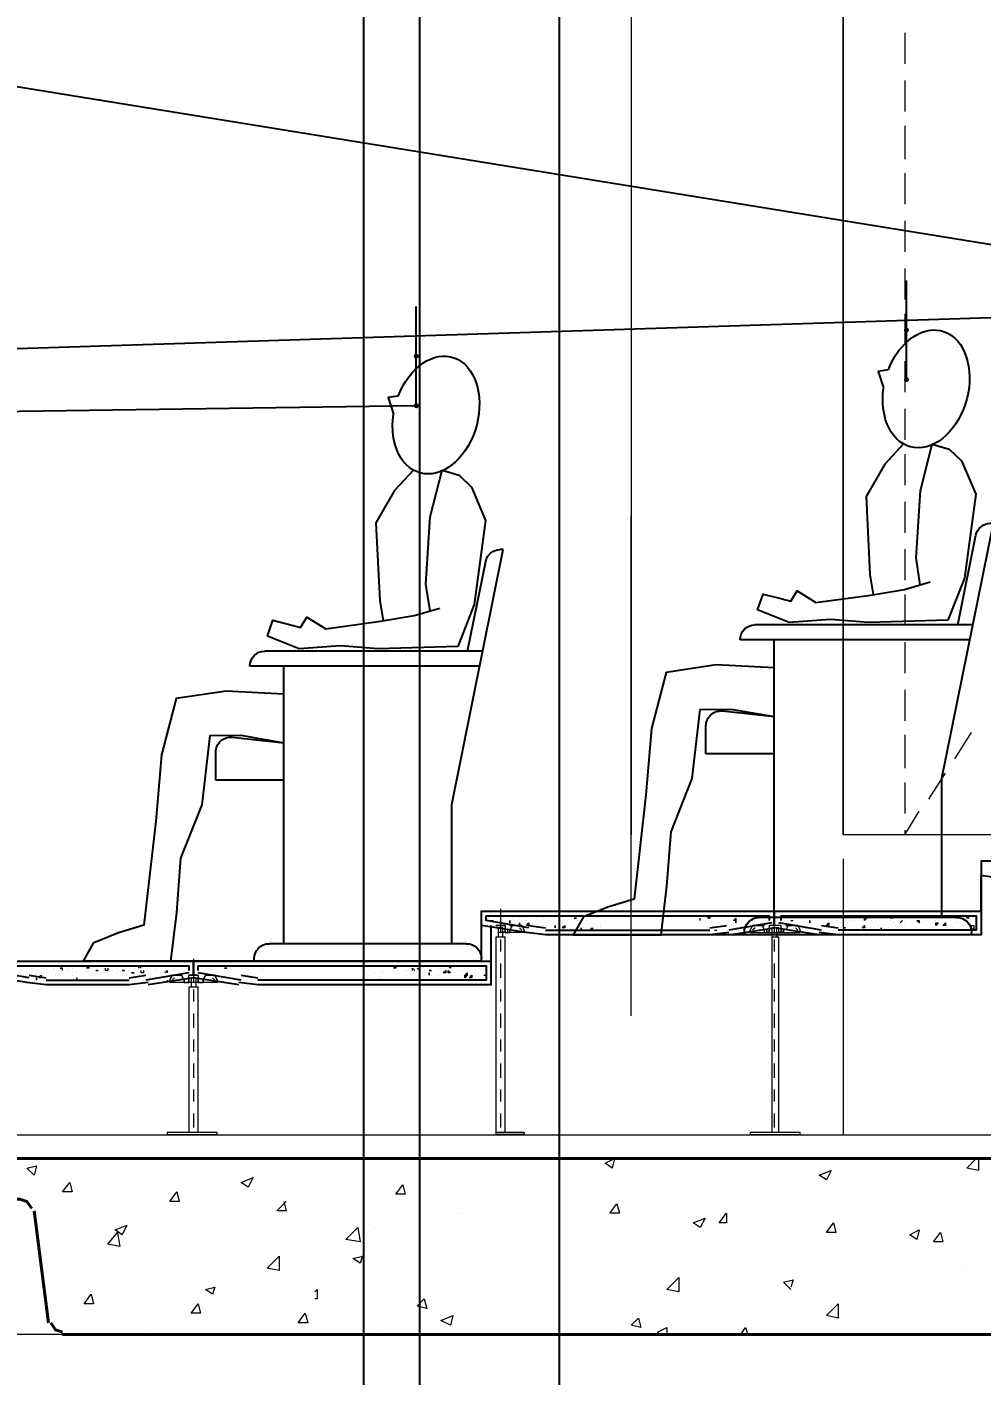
# Model space of a CAD drawing. Header units: millimetres. Extents: x 182 to 575, y -105 to 95.
# Drawn here: x 374.089 to 375.999, y -2.909 to -0.211 of the extents above; entities that cross this region are included whole.
import ezdxf

# ---------------------------------------------------------------- set-up
doc = ezdxf.new("R2010")
doc.units = ezdxf.units.MM
doc.header["$MEASUREMENT"] = 0
doc.layers.add('Akmb-vis', color=1, linetype='Continuous')
doc.layers.add('PDF_Geometry', color=7, linetype='Continuous')
doc.styles.add('SIMPLEX', font='simplex', dxfattribs={"height": 0.2})
doc.dimstyles.new('SA-25', dxfattribs={"dimtxt": 0.05, "dimasz": 0.05, "dimexe": 0.025, "dimexo": 0.05, "dimgap": 0.025, "dimtad": 1, "dimzin": 4, "dimdsep": 46, "dimtxsty": 'SIMPLEX', "dimblk": 'OBLIQUE', "dimcen": 0.025, "dimdle": 0.05, "dimclrt": 2, "dimaunit": 1, "dimadec": 3, "dimazin": 0, "dimtfac": 1, "dimtofl": 0, "dimtmove": 0, "dimatfit": 3, "dimldrblk": 'OPEN30', "dimfxl": 1, "dimtolj": 1, "dimtzin": 0, "dimarcsym": 0})

# ---------------------------------------------------------------- blocks, each defined once
blk = doc.blocks.new('visib')
for p, q in [((-0.3984, 0.3158), (-0.5026, 0.83)), ((-0.5026, 0.83), (-0.4965, 0.83)), ((-0.4305, 0.625), (-0.4671, 0.806)), ((-0.4611, 0.625), (-0.0213, 0.625)), ((-0.455, 0.595), (0.0087, 0.595)), ((-0.06, 0.035), (-0.06, 0.595)), ((0.0087, 0.595), (0.0087, 0.595)), ((0.0442, 0.4515), (-0.06, 0.4403)), ((0.0774, 0.365), (0.0774, 0.4216)), ((-0.06, 0.365), (0.0774, 0.365)), ((-0.3984, 0.035), (-0.3984, 0.3158)), ((-0.4284, 0.035), (-0.03, 0.035)), ((-0.4584, 0), (-0.4584, 0.005)), ((-0.4584, 0), (0, 0)), ((0, 0), (0, 0.005)), ((0, 0), (0.3453, 0))]:
    blk.add_line(p, q)
at = {"const_width": 0.005}
for points in [[(-0.3295, 1.22, 1), (-0.3245, 1.22, 1)], [(-0.3295, 1.12, 1), (-0.3245, 1.12, 1)]]:
    blk.add_lwpolyline(points, format="xyb", close=True, dxfattribs=at)
for points in [[(-0.2903, 1.1396), (-0.27, 1.1365), (-0.2807, 1.103)], [(-0.3548, 0.7062), (-0.3463, 0.7603), (-0.3551, 0.8962), (-0.3792, 0.9898), (-0.4133, 0.9798), (-0.4384, 0.9559), (-0.4668, 0.8888), (-0.444, 0.7192), (-0.4108, 0.6344)], [(-0.3214, 0.9901), (-0.2831, 0.9492), (-0.2457, 0.8841), (-0.2532, 0.7269), (-0.2599, 0.6863)], [(-0.4108, 0.6344), (-0.2503, 0.6298), (-0.174, 0.6357), (-0.0905, 0.6298), (-0.0266, 0.6553), (-0.0378, 0.6873), (-0.0761, 0.6777), (-0.0937, 0.6729), (-0.1065, 0.6937), (-0.1443, 0.6703), (-0.2547, 0.6854), (-0.3228, 0.6967), (-0.3746, 0.712)], [(-0.06, 0.5384), (0.0568, 0.5444), (0.1577, 0.5294), (0.187, 0.4159), (0.1987, 0.2822), (0.2226, 0.072), (0.2737, 0.0567), (0.3248, 0.0363), (0.3453, 0), (0.255, 0), (0.1681, 0), (0.1562, 0.098), (0.1477, 0.2077), (0.1051, 0.3151), (0.089, 0.4546), (0.0272, 0.4554), (-0.06, 0.4403), (-0.06, 0.4403)]]:
    blk.add_lwpolyline(points)
for centre, start, end in [((-0.4965, 0.8), 11.4615, 90), ((-0.0213, 0.595), 0, 90), ((0.0474, 0.4216), 0, 96.1024), ((-0.4284, 0.005), 90, 180), ((-0.03, 0.005), 0, 90)]:
    blk.add_arc(centre, 0.03, start, end)
blk.add_ellipse((-0.3668, 1.1012), major_axis=(-0.0323, 0.1167), ratio=0.69756, start_param=4.848066, end_param=10.817557)
blk = doc.blocks.new('A$C2A1C6D1B')
blk.add_line((17.56, 112), (17.56, 132))
at = {"xscale": 100, "yscale": 100, "zscale": 100}
blk.add_blockref('visib', (50.26, 0), dxfattribs=at)
blk = doc.blocks.new('_Oblique')
at = {"color": 0, "linetype": 'ByBlock', "lineweight": -2}
blk.add_line((-0.5, -0.5), (0.5, 0.5), dxfattribs=at)
blk = doc.blocks.new('*D73')
at = {"color": 0, "lineweight": -2, "transparency": 16777216}
for p, q in [((375.1554, -14.2255), (375.1554, 1.2745)), ((374.8279, 1.2245), (375.1804, 1.2245)), ((374.8279, -14.1755), (375.1804, -14.1755))]:
    blk.add_line(p, q, dxfattribs=at)
at = {"layer": 'Defpoints', "color": 0, "transparency": 16777216}
for p in [(374.7779, 1.2245), (375.1554, 1.2245), (374.7779, -14.1755)]:
    blk.add_point(p, dxfattribs=at)
at = {"color": 0, "lineweight": -2, "transparency": 16777216, "xscale": 0.05, "yscale": 0.05, "zscale": 0.05}
for p, rotation in [((375.1554, 1.2245), 90), ((375.1554, -14.1755), 270)]:
    blk.add_blockref('_Oblique', p, dxfattribs=dict(at, rotation=rotation))
at = {"color": 2, "transparency": 16777216, "insert": (375.0304, -6.4755), "char_height": 0.2, "attachment_point": 5, "rotation": 90, "style": 'SIMPLEX'}
blk.add_mtext('\\A1;15.40', dxfattribs=at)
blk = doc.blocks.new('_Open30')
at = {"color": 0, "linetype": 'ByBlock', "lineweight": -2}
for p, q in [((-1, 0.268), (0, 0)), ((0, 0), (-1, -0.268)), ((0, 0), (-1, 0))]:
    blk.add_line(p, q, dxfattribs=at)
blk = doc.blocks.new('*D75')
at = {"color": 0, "lineweight": -2, "transparency": 16777216}
for p, q in [((368.7636, 1.2745), (368.7636, 1.8835)), ((374.7636, -13.7255), (374.7636, 1.8835)), ((368.7136, 1.8585), (374.8136, 1.8585))]:
    blk.add_line(p, q, dxfattribs=at)
at = {"layer": 'Defpoints', "color": 0, "transparency": 16777216}
for p in [(374.7636, 1.8585), (368.7636, 1.2245), (374.7636, -13.7755)]:
    blk.add_point(p, dxfattribs=at)
at = {"color": 0, "lineweight": -2, "transparency": 16777216, "xscale": 0.05, "yscale": 0.05, "zscale": 0.05, "rotation": 180}
blk.add_blockref('_Oblique', (368.7636, 1.8585), dxfattribs=at)
at = {"color": 0, "lineweight": -2, "transparency": 16777216, "xscale": 0.05, "yscale": 0.05, "zscale": 0.05}
blk.add_blockref('_Oblique', (374.7636, 1.8585), dxfattribs=at)
at = {"color": 2, "transparency": 16777216, "insert": (371.7636, 1.9835), "char_height": 0.2, "attachment_point": 5, "style": 'SIMPLEX'}
blk.add_mtext('\\A1;6.00', dxfattribs=at)

msp = doc.modelspace()

# ---------------------------------------------------------------- linework, layer by layer
for p, q in [((376.7733, -0.7691), (366.9007, 0.8297)), ((374.875, 0.7245), (374.875, -5.7278)), ((376.7733, -0.7691), (366.9007, -1.0838)), ((374.8685, -0.9691), (366.9007, -1.0838))]:
    msp.add_line(p, q)
at = {"layer": 'PDF_Geometry', "lineweight": 20}
for points in [[(374.875, 1.2245), (374.875, 0.7245), (374.875, -1.8278), (374.875, 0.7245), (372.9321, 0.7245), (372.9321, -2.1278)], [(375.7226, 1.2245), (375.7226, -1.8278)], [(375.7226, -1.8755), (375.7226, -2.4278)], [(375.0274, -2.0088), (375.0464, -2.0088), (375.0274, -2.0088)], [(375.0417, -2.0326), (375.0417, -2.0136), (375.0274, -2.0136)], [(375.0321, -2.0136), (375.0321, -2.0326)], [(375.0845, -2.0183), (375.0845, -2.0231), (375.0845, -2.0183), (375.0845, -2.0231), (375.0321, -2.0231)], [(375.0369, -2.0136), (375.0369, -2.0231)], [(375.0417, -2.0136), (375.0417, -2.0136)], [(375.0464, -2.0088), (375.0464, -2.0231), (375.0464, -2.0136), (375.0464, -2.0231), (375.0512, -2.0231), (375.0464, -2.0231), (375.056, -2.0231)], [(375.0464, -2.0088), (375.0464, -2.0088)], [(375.0464, -2.0136), (375.0464, -2.0136)], [(375.0464, -2.0231), (375.0464, -2.0231)], [(375.0512, -2.0183), (375.0512, -2.0231)], [(375.0512, -2.0231), (375.0512, -2.0231)], [(375.056, -2.0088), (375.0798, -2.0088), (375.0607, -2.0088), (375.056, -2.0183), (375.056, -2.0231), (375.056, -2.0183)], [(375.056, -2.0183), (375.0607, -2.0088), (375.056, -2.0183)], [(375.056, -2.0088), (375.056, -2.0088)], [(375.056, -2.0231), (375.056, -2.0231)], [(375.0798, -2.0088), (375.0845, -2.0183), (375.0798, -2.0088), (375.0607, -2.0088)], [(375.0607, -2.0088), (375.0607, -2.0088)], [(375.0607, -2.0136), (375.0607, -2.0136)], [(375.0798, -2.0183), (375.075, -2.0136)], [(375.0798, -2.0088), (375.0798, -2.0088)], [(375.0798, -2.0136), (375.0798, -2.0136)], [(375.0845, -2.0231), (375.0845, -2.0231)], [(375.5655, -2.0088), (375.5417, -2.0088), (375.5369, -2.0183), (375.5369, -2.0231), (375.6369, -2.0231), (375.6369, -2.0183), (375.6369, -2.0231), (375.6369, -2.0183)], [(375.5417, -2.0088), (375.5369, -2.0183)], [(375.5369, -2.0231), (375.5369, -2.0183), (375.5369, -2.0231)], [(375.5369, -2.0231), (375.5369, -2.0231)], [(375.5417, -2.0088), (375.5655, -2.0088), (375.5417, -2.0088)], [(375.5417, -2.0088), (375.5417, -2.0088)], [(375.5464, -2.0136), (375.5417, -2.0183)], [(375.5417, -2.0136), (375.5417, -2.0136)], [(375.5655, -2.0231), (375.5655, -2.0183), (375.5607, -2.0088)], [(375.5607, -2.0088), (375.5655, -2.0183), (375.5607, -2.0088)], [(375.5655, -2.0088), (375.5655, -2.0088)], [(375.5655, -2.0136), (375.5655, -2.0136)], [(375.5702, -2.0231), (375.5702, -2.0231)], [(375.5702, -2.0231), (375.575, -2.0231), (375.5702, -2.0231), (375.575, -2.0231)], [(375.5988, -2.0136), (375.5988, -2.0231), (375.5988, -2.0088), (375.575, -2.0088), (375.575, -2.0231), (375.575, -2.0136)], [(375.575, -2.0088), (375.575, -2.0088)], [(375.575, -2.0231), (375.575, -2.0231)], [(375.594, -2.0088), (375.5798, -2.0088)], [(375.6036, -2.0183), (375.6036, -2.0231), (375.5988, -2.0231), (375.6036, -2.0231), (375.594, -2.0231), (375.594, -2.0136), (375.5798, -2.0136), (375.5798, -2.0231)], [(375.5798, -2.0136), (375.5798, -2.0136)], [(375.5798, -2.0136), (375.5798, -2.0136)], [(375.5798, -2.0136), (375.5798, -2.0326)], [(375.5845, -2.0136), (375.5845, -2.0231)], [(375.5893, -2.0136), (375.5893, -2.0326)], [(375.594, -2.0136), (375.594, -2.0136)], [(375.594, -2.0136), (375.594, -2.0136)], [(375.5988, -2.0088), (375.5988, -2.0088)], [(375.5988, -2.0231), (375.5988, -2.0231)], [(375.6036, -2.0231), (375.6036, -2.0183), (375.6036, -2.0231)], [(375.6036, -2.0231), (375.6036, -2.0231)], [(375.6131, -2.0088), (375.6083, -2.0183)], [(375.6321, -2.0088), (375.6369, -2.0183), (375.6321, -2.0088), (375.6083, -2.0088)], [(375.6083, -2.0183), (375.6131, -2.0088), (375.6083, -2.0183)], [(375.6083, -2.0088), (375.6321, -2.0088), (375.6083, -2.0088)], [(375.6083, -2.0088), (375.6083, -2.0088)], [(375.6083, -2.0136), (375.6083, -2.0136)], [(375.6321, -2.0183), (375.6274, -2.0136)], [(375.6321, -2.0088), (375.6321, -2.0088)], [(375.6321, -2.0136), (375.6321, -2.0136)], [(375.6369, -2.0231), (375.6369, -2.0231)], [(375.0464, -2.4231), (375.0464, -2.0326), (375.0274, -2.0326), (375.0274, -2.4278), (375.0845, -2.4278), (375.0274, -2.4278), (375.0845, -2.4278), (375.0845, -2.4231), (375.0274, -2.4231), (375.0845, -2.4231), (375.0845, -2.4278), (375.0274, -2.4278), (375.0845, -2.4278), (375.0274, -2.4278)], [(375.594, -2.4231), (375.594, -2.0326), (375.5798, -2.0326), (375.5798, -2.4231)], [(374.3702, -2.1183), (374.3702, -2.1231)], [(374.4036, -2.1231), (374.4036, -2.1183), (374.3988, -2.1088), (374.3798, -2.1088), (374.375, -2.1183), (374.3798, -2.1088)], [(374.375, -2.1231), (374.375, -2.1183), (374.375, -2.1231)], [(374.4702, -2.1183), (374.4702, -2.1231), (374.4702, -2.1183), (374.4702, -2.1231), (374.375, -2.1231)], [(374.375, -2.1231), (374.375, -2.1231)], [(374.3798, -2.1088), (374.3988, -2.1088), (374.3798, -2.1088)], [(374.3798, -2.1088), (374.3798, -2.1088)], [(374.3845, -2.1136), (374.3798, -2.1183)], [(374.3798, -2.1136), (374.3798, -2.1136)], [(374.3988, -2.1088), (374.4036, -2.1183), (374.3988, -2.1088)], [(374.3988, -2.1088), (374.3988, -2.1088)], [(374.3988, -2.1136), (374.3988, -2.1136)], [(374.4036, -2.1231), (374.4036, -2.1183), (374.4036, -2.1231)], [(374.4036, -2.1231), (374.4036, -2.1231)], [(374.4036, -2.1231), (374.4131, -2.1231), (374.4036, -2.1231)], [(374.4083, -2.1231), (374.4083, -2.1231)], [(374.4083, -2.1231), (374.4083, -2.1231)], [(374.4083, -2.1231), (374.4083, -2.1231)], [(374.4131, -2.1136), (374.4131, -2.1231), (374.4131, -2.1088)], [(374.4131, -2.1088), (374.4131, -2.1088)], [(374.4131, -2.1231), (374.4131, -2.1136), (374.4321, -2.1136), (374.4321, -2.1231), (374.4417, -2.1231), (374.4321, -2.1231)], [(374.4131, -2.1136), (374.4131, -2.1136)], [(374.4131, -2.1136), (374.4131, -2.1136)], [(374.4131, -2.1231), (374.4131, -2.1231)], [(374.4179, -2.1136), (374.4179, -2.1326)], [(374.4226, -2.1136), (374.4226, -2.1231)], [(374.4274, -2.1136), (374.4274, -2.1326)], [(374.4321, -2.1088), (374.4321, -2.1231), (374.4321, -2.1136)], [(374.4321, -2.1088), (374.4321, -2.1088)], [(374.4321, -2.1136), (374.4321, -2.1136)], [(374.4321, -2.1136), (374.4321, -2.1136)], [(374.4321, -2.1231), (374.4321, -2.1231)], [(374.4369, -2.1231), (374.4369, -2.1231)], [(374.4369, -2.1231), (374.4369, -2.1231)], [(374.4369, -2.1231), (374.4369, -2.1231)], [(374.4655, -2.1088), (374.4702, -2.1183), (374.4655, -2.1088), (374.4464, -2.1088), (374.4417, -2.1183), (374.4417, -2.1231)], [(374.4417, -2.1183), (374.4464, -2.1088), (374.4417, -2.1183)], [(374.4417, -2.1231), (374.4417, -2.1183), (374.4417, -2.1231)], [(374.4417, -2.1231), (374.4417, -2.1231)], [(374.4464, -2.1088), (374.4655, -2.1088), (374.4464, -2.1088)], [(374.4464, -2.1088), (374.4464, -2.1088)], [(374.4464, -2.1136), (374.4464, -2.1136)], [(374.4655, -2.1183), (374.4607, -2.1136)], [(374.4655, -2.1088), (374.4655, -2.1088)], [(374.4655, -2.1136), (374.4655, -2.1136)], [(374.4702, -2.1231), (374.4702, -2.1231)], [(374.4321, -2.4231), (374.4321, -2.1326), (374.4131, -2.1326), (374.4131, -2.4231)]]:
    msp.add_lwpolyline(points, dxfattribs=at)
at = {"layer": 'PDF_Geometry', "lineweight": 13}
for points in [[(375.2988, 1.2245), (375.2988, -1.8278)], [(375.8464, -0.2231), (375.8464, -0.285)], [(375.8464, -0.3183), (375.8464, -0.3802)], [(375.8464, -0.4088), (375.8464, -0.4755)], [(375.8464, -0.504), (375.8464, -0.5659)], [(375.8464, -0.5993), (375.8464, -0.6612)], [(375.2988, -0.6897), (375.2988, -0.6897)], [(375.8464, -0.6945), (375.8464, -0.7564)], [(375.8464, -0.785), (375.8464, -0.8469)], [(375.8464, -0.8802), (375.8464, -0.9421)], [(375.8464, -0.9755), (375.8464, -1.0374)], [(375.8464, -1.0659), (375.8464, -1.1278)], [(375.8464, -1.1612), (375.8464, -1.2231)], [(375.2988, -2.1897), (375.2988, -1.1897)], [(375.8464, -1.2564), (375.8464, -1.3183)], [(375.8464, -1.3469), (375.8464, -1.4088)], [(375.8464, -1.4421), (375.8464, -1.504)], [(375.8464, -1.5374), (375.8464, -1.5993)], [(375.8464, -1.6278), (375.8464, -1.6945)], [(375.9464, -1.6755), (375.9798, -1.6231)], [(375.8464, -1.7231), (375.8464, -1.785)], [(375.894, -1.7564), (375.9274, -1.704)], [(375.8464, -1.8183), (375.8464, -1.8278), (375.875, -1.7802)], [(375.0083, -1.9945), (375.0083, -1.9945)], [(375.0131, -1.9945), (375.0131, -1.9945)], [(375.0321, -1.9897), (375.0321, -1.9897)], [(375.0321, -1.9945), (375.0321, -1.9945)], [(375.0369, -1.9755), (375.0369, -2.0136)], [(375.0417, -1.9897), (375.0417, -1.9897)], [(375.0607, -1.9945), (375.0607, -1.9945)], [(375.075, -1.9945), (375.075, -1.9945)], [(375.0845, -1.9945), (375.0845, -1.9945)], [(375.0893, -1.9945), (375.0893, -1.9945)], [(375.1036, -1.9897), (375.1036, -1.9897)], [(375.1083, -1.9945), (375.1083, -1.9945)], [(375.1179, -1.9897), (375.1179, -1.9897)], [(375.1226, -1.9945), (375.1226, -1.9945)], [(375.1321, -1.9945), (375.1321, -1.9945)], [(375.1512, -1.9897), (375.1512, -1.9897)], [(375.1607, -1.9897), (375.1607, -1.9897)], [(375.1893, -1.9945), (375.1893, -1.9945)], [(375.2179, -1.9945), (375.2179, -1.9945)], [(375.2369, -1.9945), (375.2369, -1.9945)], [(375.4274, -1.9897), (375.4274, -1.9897)], [(375.4369, -1.9897), (375.4369, -1.9897)], [(375.4369, -1.9897), (375.4369, -1.9897)], [(375.4369, -1.9993), (375.4369, -1.9945)], [(375.4655, -1.9897), (375.4655, -1.9897)], [(375.4702, -1.9945), (375.4702, -1.9945)], [(375.4798, -1.9897), (375.4798, -1.9897)], [(375.4988, -1.9897), (375.4988, -1.9897)], [(375.5131, -1.9897), (375.5131, -1.9897)], [(375.5417, -1.9945), (375.5417, -1.9945)], [(375.5417, -1.9945), (375.5417, -1.9945)], [(375.5512, -1.9897), (375.5512, -1.9945), (375.5464, -1.9945), (375.5464, -1.9897)], [(375.5512, -1.9897), (375.5512, -1.9897)], [(375.5512, -1.9897), (375.5512, -1.9897)], [(375.5655, -1.9897), (375.5655, -1.9897)], [(375.5702, -1.9897), (375.5702, -1.9897)], [(375.5702, -1.9945), (375.5702, -1.9945)], [(375.575, -1.9897), (375.575, -1.9897)], [(375.5845, -1.9755), (375.5845, -2.0136)], [(375.6036, -1.9897), (375.6036, -1.9897)], [(375.6226, -1.9897), (375.6226, -1.9897)], [(375.6226, -1.9897), (375.6226, -1.9897)], [(375.6274, -1.9945), (375.6274, -1.9945)], [(375.6512, -1.9945), (375.6512, -1.9945)], [(375.656, -1.9945), (375.656, -1.9945)], [(375.6655, -1.9945), (375.6655, -1.9945)], [(375.6655, -1.9945), (375.6655, -1.9945)], [(375.675, -1.9945), (375.675, -1.9945)], [(375.6845, -1.9945), (375.6845, -1.9945)], [(375.6845, -1.9945), (375.6845, -1.9945)], [(375.694, -1.9897), (375.694, -1.9897)], [(375.694, -1.9945), (375.694, -1.9945)], [(375.694, -1.9945), (375.694, -1.9945)], [(375.694, -1.9945), (375.694, -1.9945)], [(375.6988, -1.9897), (375.6988, -1.9897)], [(375.7036, -1.9897), (375.7036, -1.9897)], [(375.7083, -1.9945), (375.7083, -1.9945)], [(375.7131, -1.9897), (375.7131, -1.9897)], [(375.7274, -1.9897), (375.7274, -1.9897)], [(375.7512, -1.9897), (375.7512, -1.9897)], [(375.7702, -1.9945), (375.7655, -1.9993), (375.7655, -1.9945)], [(375.7702, -1.9945), (375.7702, -1.9945)], [(375.7798, -1.9945), (375.7798, -1.9945)], [(375.794, -1.9945), (375.794, -1.9945)], [(375.7988, -1.9945), (375.7988, -1.9945)], [(375.8036, -1.9945), (375.8036, -1.9945)], [(375.8226, -1.9897), (375.8226, -1.9897)], [(375.8274, -1.9897), (375.8274, -1.9897)], [(375.8321, -1.9945), (375.8321, -1.9945)], [(375.8417, -1.9897), (375.8417, -1.9897)], [(375.8464, -1.9945), (375.8464, -1.9945)], [(375.8607, -1.9945), (375.8607, -1.9945)], [(375.875, -1.9897), (375.875, -1.9897)], [(375.8988, -1.9945), (375.8988, -1.9945)], [(375.9036, -1.9897), (375.9036, -1.9897)], [(375.9179, -1.9945), (375.9179, -1.9945)], [(375.9226, -1.9945), (375.9226, -1.9945)], [(375.9369, -1.9897), (375.9369, -1.9897)], [(375.9417, -1.9945), (375.9417, -1.9945)], [(375.9464, -1.9897), (375.9464, -1.9897)], [(375.9464, -1.9897), (375.9464, -1.9897)], [(375.9512, -1.9897), (375.9512, -1.9897)], [(375.9512, -1.9897), (375.9512, -1.9897)], [(375.9512, -1.9897), (375.9512, -1.9897)], [(375.9559, -1.9945), (375.9559, -1.9945)], [(375.975, -1.9897), (375.975, -1.9897)], [(375.0179, -1.9993), (375.0226, -1.9993)], [(375.0226, -1.9993), (375.0226, -1.9993)], [(375.0369, -2.0231), (375.0369, -2.0231)], [(375.0417, -1.9993), (375.0417, -1.9993)], [(375.075, -2.004), (375.075, -2.004)], [(375.075, -2.004), (375.075, -2.0088), (375.075, -2.004)], [(375.0845, -1.9993), (375.0845, -1.9993)], [(375.0893, -1.9993), (375.0893, -1.9993)], [(375.094, -2.0136), (375.094, -2.0136)], [(375.1083, -2.0136), (375.1083, -2.0136)], [(375.1131, -1.9993), (375.1131, -1.9993)], [(375.1226, -2.0088), (375.1226, -2.0088)], [(375.1274, -2.0088), (375.1274, -2.0088)], [(375.1274, -2.0088), (375.1274, -2.0088)], [(375.1274, -2.0088), (375.1274, -2.0088)], [(375.1321, -2.0088), (375.1321, -2.0088)], [(375.1369, -1.9993), (375.1369, -1.9993)], [(375.1369, -2.004), (375.1369, -2.004)], [(375.1464, -2.0088), (375.1464, -2.0088)], [(375.1559, -2.004), (375.1559, -2.004)], [(375.1607, -2.004), (375.1607, -2.004)], [(375.1655, -1.9993), (375.1655, -1.9993)], [(375.175, -2.0183), (375.175, -2.0183)], [(375.1845, -2.004), (375.1845, -2.004)], [(375.1845, -2.0183), (375.1845, -2.0183)], [(375.1893, -1.9993), (375.1893, -1.9993)], [(375.194, -1.9993), (375.194, -1.9993)], [(375.1988, -1.9993), (375.1988, -1.9993)], [(375.1988, -2.0183), (375.1988, -2.0183)], [(375.2036, -2.0136), (375.2036, -2.0136)], [(375.2036, -2.0136), (375.2036, -2.0136)], [(375.2083, -1.9993), (375.2083, -1.9993)], [(375.2083, -2.0136), (375.2083, -2.0136)], [(375.2179, -2.004), (375.2179, -2.004)], [(375.2179, -2.0136), (375.2179, -2.0136)], [(375.2179, -2.0136), (375.2179, -2.0183), (375.2226, -2.0136)], [(375.2321, -2.0183), (375.2369, -2.0183)], [(375.2369, -2.004), (375.2369, -2.004)], [(375.2369, -2.0088), (375.2369, -2.0088)], [(375.2369, -2.0136), (375.2369, -2.0136)], [(375.2369, -2.0183), (375.2369, -2.0183)], [(375.2464, -2.004), (375.2464, -2.004)], [(375.2464, -2.0183), (375.2464, -2.0183)], [(375.4274, -2.0088), (375.4274, -2.0088)], [(375.4369, -1.9993), (375.4369, -1.9993)], [(375.4369, -1.9993), (375.4369, -1.9993)], [(375.4369, -2.0088), (375.4369, -2.0088)], [(375.4417, -1.9993), (375.4417, -1.9993)], [(375.4464, -2.004), (375.4464, -2.004)], [(375.4464, -2.004), (375.4464, -2.004)], [(375.4512, -2.0136), (375.4512, -2.0136)], [(375.4607, -2.004), (375.4607, -2.004)], [(375.4655, -2.0183), (375.4702, -2.0183)], [(375.4702, -2.0183), (375.4702, -2.0183)], [(375.475, -2.004), (375.475, -2.004)], [(375.475, -2.004), (375.475, -2.004)], [(375.4798, -2.0088), (375.4798, -2.0088)], [(375.4893, -1.9993), (375.4893, -1.9993)], [(375.4893, -1.9993), (375.4893, -1.9993)], [(375.5036, -2.0088), (375.5036, -2.0088)], [(375.5083, -1.9993), (375.5083, -1.9993)], [(375.5083, -2.004), (375.5083, -2.004)], [(375.5131, -1.9993), (375.5131, -1.9993)], [(375.5417, -1.9993), (375.5417, -1.9993)], [(375.5845, -2.0231), (375.5845, -2.0231)], [(375.6179, -1.9993), (375.6226, -1.9993)], [(375.6226, -1.9993), (375.6226, -1.9993)], [(375.6417, -1.9993), (375.6417, -1.9993)], [(375.6464, -1.9993), (375.6464, -1.9993)], [(375.656, -2.004), (375.656, -2.004)], [(375.6893, -2.0136), (375.6893, -2.0136)], [(375.694, -2.0088), (375.694, -2.0088)], [(375.7036, -2.0088), (375.7036, -2.0088)], [(375.7131, -2.0088), (375.7131, -2.0088)], [(375.7179, -2.004), (375.7179, -2.004)], [(375.7179, -2.0136), (375.7179, -2.0136)], [(375.7226, -2.0136), (375.7226, -2.0136)], [(375.7274, -2.0088), (375.7274, -2.0088)], [(375.7274, -2.0088), (375.7274, -2.0088)], [(375.7274, -2.0088), (375.7274, -2.0088)], [(375.7321, -2.004), (375.7321, -2.004)], [(375.7321, -2.0136), (375.7321, -2.0136)], [(375.7369, -1.9993), (375.7369, -1.9993)], [(375.7417, -2.0183), (375.7417, -2.0183)], [(375.7417, -2.0183), (375.7417, -2.0183)], [(375.7464, -1.9993), (375.7464, -1.9993)], [(375.7607, -1.9993), (375.7607, -1.9993)], [(375.7607, -2.0088), (375.7607, -2.0088)], [(375.7655, -1.9993), (375.7655, -1.9993)], [(375.7655, -1.9993), (375.7655, -1.9993)], [(375.7655, -2.0183), (375.7655, -2.0183)], [(375.7702, -2.0136), (375.7702, -2.0136)], [(375.7702, -2.0183), (375.7702, -2.0183)], [(375.7798, -1.9993), (375.7798, -1.9993)], [(375.7845, -2.0136), (375.7845, -2.0136)], [(375.7893, -1.9993), (375.7893, -1.9993)], [(375.7893, -2.004), (375.7893, -2.004)], [(375.794, -2.0088), (375.794, -2.0088)], [(375.794, -2.0183), (375.7988, -2.0183)], [(375.794, -2.0183), (375.794, -2.0183)], [(375.7988, -2.0183), (375.7988, -2.0183)], [(375.7988, -2.0183), (375.7988, -2.0183)], [(375.8036, -2.0136), (375.8036, -2.0136)], [(375.8131, -2.0136), (375.8131, -2.0136)], [(375.8179, -1.9993), (375.8179, -1.9993)], [(375.8179, -1.9993), (375.8179, -1.9993)], [(375.8226, -2.004), (375.8226, -2.004)], [(375.8274, -2.0088), (375.8274, -2.0088)], [(375.8321, -2.0088), (375.8321, -2.0088)], [(375.8321, -2.0183), (375.8369, -2.0183)], [(375.8369, -2.004), (375.8369, -2.004)], [(375.8369, -2.0183), (375.8369, -2.0183)], [(375.8417, -2.004), (375.8417, -2.004)], [(375.8464, -2.004), (375.8464, -2.004)], [(375.8464, -2.0088), (375.8464, -2.0088)], [(375.8607, -2.004), (375.8607, -2.004)], [(375.8702, -1.9993), (375.8702, -1.9993)], [(375.8702, -2.004), (375.8702, -2.004)], [(375.8702, -2.0136), (375.8702, -2.0136)], [(375.8798, -2.004), (375.8798, -2.004)], [(375.8845, -1.9993), (375.8845, -1.9993)], [(375.8893, -1.9993), (375.8893, -1.9993)], [(375.8893, -1.9993), (375.8893, -1.9993)], [(375.894, -2.004), (375.894, -2.004)], [(375.8988, -2.0136), (375.8988, -2.0136)], [(375.9083, -1.9993), (375.9083, -1.9993)], [(375.9083, -2.0183), (375.9083, -2.0183)], [(375.9131, -1.9993), (375.9131, -1.9993)], [(375.9226, -2.004), (375.9226, -2.004)], [(375.9226, -2.0088), (375.9226, -2.0088)], [(375.9274, -2.0136), (375.9274, -2.0136)], [(375.9369, -1.9993), (375.9369, -1.9993)], [(375.9369, -2.0136), (375.9369, -2.0136)], [(375.9417, -2.0136), (375.9417, -2.0136)], [(375.9464, -2.004), (375.9464, -2.004)], [(375.9512, -2.004), (375.9512, -2.004)], [(375.9607, -2.0088), (375.9607, -2.0088)], [(375.9655, -1.9993), (375.9655, -1.9993)], [(375.9655, -2.0088), (375.9655, -2.0088)], [(375.975, -2.004), (375.975, -2.004)], [(375.975, -2.0088), (375.975, -2.0088)], [(375.9798, -2.0136), (375.9798, -2.0088), (375.9845, -2.0088), (375.9845, -2.0136)], [(375.9798, -2.0183), (375.9845, -2.0136), (375.9845, -2.0183)], [(375.9798, -2.0183), (375.9798, -2.0183)], [(375.0369, -2.0374), (375.0369, -2.0612)], [(375.5845, -2.0374), (375.5845, -2.0612)], [(374.4226, -2.0755), (374.4226, -2.1136)], [(375.0369, -2.0755), (375.0369, -2.0755)], [(375.5845, -2.0755), (375.5845, -2.0755)], [(374.094, -2.0993), (374.094, -2.0993)], [(374.0988, -2.0897), (374.0988, -2.0897)], [(374.0988, -2.0945), (374.0988, -2.0945)], [(374.1083, -2.0993), (374.1083, -2.0993)], [(374.1274, -2.0945), (374.1274, -2.0945)], [(374.1274, -2.0945), (374.1274, -2.0945)], [(374.1369, -2.0993), (374.1369, -2.0993)], [(374.1417, -2.0897), (374.1417, -2.0897)], [(374.1417, -2.0897), (374.1417, -2.0897)], [(374.1417, -2.0945), (374.1417, -2.0945)], [(374.1417, -2.0993), (374.1417, -2.0993)], [(374.1512, -2.0945), (374.1512, -2.0945)], [(374.1512, -2.0993), (374.1512, -2.0993)], [(374.1607, -2.0897), (374.1607, -2.0897)], [(374.1607, -2.0993), (374.1607, -2.0945)], [(374.1607, -2.0993), (374.1607, -2.0993)], [(374.1702, -2.0945), (374.1702, -2.0945)], [(374.175, -2.0897), (374.175, -2.0897)], [(374.175, -2.0897), (374.175, -2.0897)], [(374.1798, -2.0897), (374.175, -2.0897)], [(374.175, -2.0993), (374.175, -2.0993)], [(374.1798, -2.0945), (374.1798, -2.0945)], [(374.1988, -2.0945), (374.1988, -2.0945)], [(374.2036, -2.0993), (374.2036, -2.0993)], [(374.2131, -2.0993), (374.2131, -2.0993)], [(374.2274, -2.0897), (374.2274, -2.0897)], [(374.2321, -2.0993), (374.2321, -2.0993)], [(374.2321, -2.0993), (374.2321, -2.0993)], [(374.2417, -2.0945), (374.2417, -2.0945)], [(374.2417, -2.0993), (374.2417, -2.0993)], [(374.2512, -2.0945), (374.2512, -2.0993), (374.2464, -2.0993), (374.2464, -2.0945)], [(374.2512, -2.0945), (374.2512, -2.0945)], [(374.2607, -2.0897), (374.2607, -2.0897)], [(374.2607, -2.0993), (374.2607, -2.0993)], [(374.2702, -2.0897), (374.2702, -2.0897)], [(374.2702, -2.0945), (374.2702, -2.0945)], [(374.275, -2.0993), (374.275, -2.0993)], [(374.2845, -2.0993), (374.2845, -2.0993)], [(374.2845, -2.0993), (374.2845, -2.0993)], [(374.3036, -2.0897), (374.3036, -2.0897)], [(374.3036, -2.0945), (374.3036, -2.0945)], [(374.3131, -2.0945), (374.3131, -2.0897), (374.3179, -2.0945)], [(374.3131, -2.0945), (374.3131, -2.0945)], [(374.3131, -2.0993), (374.3131, -2.0993)], [(374.3226, -2.0993), (374.3226, -2.104), (374.3179, -2.104), (374.3179, -2.0993)], [(374.3179, -2.0993), (374.3179, -2.0993)], [(374.3274, -2.0945), (374.3274, -2.0945)], [(374.3464, -2.0897), (374.3464, -2.0897)], [(374.3464, -2.0897), (374.3464, -2.0897)], [(374.3464, -2.0945), (374.3464, -2.0945)], [(374.3512, -2.0993), (374.3512, -2.0993)], [(374.3559, -2.0897), (374.3559, -2.0897)], [(374.3655, -2.104), (374.3702, -2.0993), (374.3702, -2.104)], [(374.3655, -2.0993), (374.3655, -2.0993)], [(374.375, -2.0897), (374.375, -2.0897)], [(374.3845, -2.0993), (374.3845, -2.0993)], [(374.4464, -2.0897), (374.4464, -2.0897)], [(374.456, -2.0945), (374.456, -2.0945)], [(374.4798, -2.0897), (374.4798, -2.0897)], [(374.4893, -2.0993), (374.4893, -2.0993)], [(374.4988, -2.0993), (374.4988, -2.0993)], [(374.5179, -2.0945), (374.5179, -2.0945)], [(374.5274, -2.0945), (374.5274, -2.0945)], [(374.5321, -2.0993), (374.5321, -2.0993)], [(374.5417, -2.0945), (374.5417, -2.0945)], [(374.5464, -2.0897), (374.5464, -2.0897)], [(374.5559, -2.0945), (374.5559, -2.0945)], [(374.5607, -2.0897), (374.7559, -2.0897)], [(374.5607, -2.0945), (374.5607, -2.0945)], [(374.5607, -2.0993), (374.5607, -2.0993)], [(374.5607, -2.0993), (374.5607, -2.0993)], [(374.5607, -2.0993), (374.5607, -2.0993)], [(374.7559, -2.0897), (374.7559, -2.0897)], [(374.775, -2.0897), (374.775, -2.0897)], [(374.7798, -2.0993), (374.7798, -2.0993)], [(374.7893, -2.0897), (374.7893, -2.0897)], [(374.7893, -2.0897), (374.7893, -2.0897)], [(374.7893, -2.0897), (374.7893, -2.0897)], [(374.8083, -2.0897), (374.8083, -2.0897)], [(374.8083, -2.0945), (374.8083, -2.0945)], [(374.8131, -2.0897), (374.8131, -2.0897)], [(374.8131, -2.0897), (374.8179, -2.0897)], [(374.8179, -2.0897), (374.8179, -2.0897)], [(374.8226, -2.0993), (374.8226, -2.0993)], [(374.8321, -2.0897), (374.8321, -2.0897)], [(374.8321, -2.0993), (374.8321, -2.0993)], [(374.8464, -2.0993), (374.8464, -2.0993)], [(374.8512, -2.0993), (374.8512, -2.0993)], [(374.8607, -2.0897), (374.8607, -2.0897)], [(374.8607, -2.0993), (374.8607, -2.0945), (374.8655, -2.0993)], [(374.8607, -2.0993), (374.8607, -2.0993)], [(374.8655, -2.0897), (374.8655, -2.0897)], [(374.8655, -2.0897), (374.8655, -2.0897)], [(374.8655, -2.0945), (374.8655, -2.0945)], [(374.8702, -2.0945), (374.8702, -2.0945)], [(374.875, -2.0945), (374.875, -2.0945)], [(374.8845, -2.0897), (374.8845, -2.0897)], [(374.8845, -2.0993), (374.8845, -2.0993)], [(374.894, -2.0897), (374.894, -2.0897)], [(374.8988, -2.0897), (374.8988, -2.0897)], [(374.8988, -2.0993), (374.8988, -2.0993)], [(374.9083, -2.0897), (374.9083, -2.0897)], [(374.9131, -2.0945), (374.9131, -2.0945)], [(374.9179, -2.0945), (374.9179, -2.0945)], [(374.9417, -2.0945), (374.9417, -2.0945)], [(374.9464, -2.0897), (374.9464, -2.0897)], [(374.9512, -2.0993), (374.9512, -2.0993)], [(374.9559, -2.0993), (374.9559, -2.0993)], [(374.9655, -2.0945), (374.9655, -2.0945)], [(374.975, -2.0993), (374.975, -2.0993)], [(374.9798, -2.0993), (374.9798, -2.0993)], [(374.994, -2.0945), (374.994, -2.0945)], [(375.0036, -2.0945), (375.0036, -2.0945)], [(375.0083, -2.0945), (375.0083, -2.0945)], [(375.0369, -2.085), (375.0369, -2.1136)], [(375.5845, -2.085), (375.5845, -2.1136)], [(374.0988, -2.1088), (374.0988, -2.1088)], [(374.1131, -2.104), (374.1131, -2.104)], [(374.1131, -2.1136), (374.1131, -2.1136)], [(374.1226, -2.104), (374.1226, -2.104)], [(374.1226, -2.1136), (374.1226, -2.1136)], [(374.1274, -2.1136), (374.1274, -2.1136)], [(374.1464, -2.1088), (374.1464, -2.1088)], [(374.1512, -2.1088), (374.1512, -2.1088)], [(374.1512, -2.1183), (374.1512, -2.1183)], [(374.175, -2.1136), (374.175, -2.1136)], [(374.1798, -2.104), (374.1798, -2.104)], [(374.1798, -2.1088), (374.1798, -2.1088)], [(374.1893, -2.104), (374.1893, -2.104)], [(374.1893, -2.104), (374.1893, -2.104)], [(374.1893, -2.1136), (374.1893, -2.1136)], [(374.1988, -2.1088), (374.1988, -2.1088)], [(374.2083, -2.104), (374.2083, -2.104)], [(374.2179, -2.104), (374.2179, -2.104)], [(374.2274, -2.1088), (374.2274, -2.1088)], [(374.2274, -2.1183), (374.2274, -2.1183)], [(374.2321, -2.1183), (374.2321, -2.1183)], [(374.2417, -2.104), (374.2417, -2.104)], [(374.2417, -2.1183), (374.2417, -2.1183)], [(374.2512, -2.104), (374.2512, -2.104)], [(374.2607, -2.1136), (374.2607, -2.1136)], [(374.2607, -2.1136), (374.2607, -2.1136)], [(374.2607, -2.1183), (374.2607, -2.1183)], [(374.2607, -2.1183), (374.2607, -2.1183)], [(374.2702, -2.104), (374.2702, -2.104)], [(374.275, -2.1183), (374.275, -2.1183)], [(374.2893, -2.1088), (374.2893, -2.1088)], [(374.2893, -2.1088), (374.2893, -2.1088)], [(374.294, -2.1088), (374.294, -2.1088)], [(374.3036, -2.104), (374.3036, -2.104)], [(374.3036, -2.1088), (374.3036, -2.1088)], [(374.3036, -2.1136), (374.3036, -2.1136)], [(374.3226, -2.104), (374.3226, -2.104)], [(374.3226, -2.1088), (374.3226, -2.1088)], [(374.3274, -2.1088), (374.3274, -2.1088)], [(374.3369, -2.104), (374.3369, -2.104)], [(374.3559, -2.104), (374.3559, -2.104)], [(374.4226, -2.1231), (374.4226, -2.1231)], [(374.5083, -2.104), (374.5083, -2.104)], [(374.5274, -2.1088), (374.5274, -2.1088)], [(374.5274, -2.1136), (374.5274, -2.1136)], [(374.5321, -2.1088), (374.5321, -2.1088)], [(374.5321, -2.1136), (374.5321, -2.1136)], [(374.5464, -2.1136), (374.5464, -2.1136)], [(374.5512, -2.1136), (374.5512, -2.1136)], [(374.5559, -2.1136), (374.5559, -2.1136)], [(374.5607, -2.104), (374.5607, -2.104)], [(374.7702, -2.1088), (374.7702, -2.1088)], [(374.7702, -2.1136), (374.7702, -2.1136)], [(374.775, -2.1088), (374.775, -2.1088)], [(374.7798, -2.1183), (374.7845, -2.1183)], [(374.7845, -2.104), (374.7845, -2.104)], [(374.7845, -2.1183), (374.7845, -2.1183)], [(374.794, -2.1136), (374.794, -2.1136)], [(374.7988, -2.104), (374.7988, -2.104)], [(374.7988, -2.1136), (374.7988, -2.1136)], [(374.8036, -2.104), (374.8036, -2.104)], [(374.8226, -2.104), (374.8226, -2.104)], [(374.8226, -2.104), (374.8226, -2.104)], [(374.8226, -2.104), (374.8226, -2.104)], [(374.8226, -2.1136), (374.8226, -2.1136)], [(374.8226, -2.1183), (374.8226, -2.1183)], [(374.8274, -2.1088), (374.8274, -2.1088)], [(374.8321, -2.1183), (374.8321, -2.1183)], [(374.8512, -2.1136), (374.8512, -2.1136)], [(374.8512, -2.1136), (374.8512, -2.1136)], [(374.8512, -2.1183), (374.8512, -2.1183)], [(374.8559, -2.104), (374.8559, -2.104)], [(374.875, -2.1088), (374.875, -2.1088)], [(374.875, -2.1183), (374.875, -2.1183)], [(374.8845, -2.1088), (374.8845, -2.1088)], [(374.894, -2.1088), (374.894, -2.1088)], [(374.894, -2.1088), (374.894, -2.1088)], [(374.8988, -2.1088), (374.8988, -2.1088)], [(374.9131, -2.1088), (374.9131, -2.1088)], [(374.9274, -2.104), (374.9274, -2.104)], [(374.9464, -2.104), (374.9464, -2.104)], [(374.9512, -2.1183), (374.9512, -2.1183)], [(374.9655, -2.1183), (374.9655, -2.1183)], [(374.9702, -2.1136), (374.9702, -2.1136)], [(374.975, -2.1136), (374.975, -2.1136)], [(374.994, -2.1136), (374.994, -2.1136)], [(375.0036, -2.1088), (375.0036, -2.1088)], [(375.0036, -2.1088), (375.0083, -2.1088)], [(375.0036, -2.1088), (375.0036, -2.1088)], [(375.0036, -2.1088), (375.0036, -2.1088)], [(375.0083, -2.1088), (375.0083, -2.1088)], [(375.0369, -2.1231), (375.0369, -2.1231)], [(375.5845, -2.1231), (375.5845, -2.1231)], [(374.4226, -2.1374), (374.4226, -2.1612)], [(375.0369, -2.1374), (375.0369, -2.1612)], [(375.5845, -2.1374), (375.5845, -2.1612)], [(374.4226, -2.1755), (374.4226, -2.1755)], [(375.0369, -2.1755), (375.0369, -2.1755)], [(375.5845, -2.1755), (375.5845, -2.1755)], [(374.4226, -2.185), (374.4226, -2.2136)], [(375.0369, -2.185), (375.0369, -2.2136)], [(375.5845, -2.185), (375.5845, -2.2136)], [(374.4226, -2.2231), (374.4226, -2.2231)], [(374.4226, -2.2374), (374.4226, -2.2612)], [(375.0369, -2.2231), (375.0369, -2.2231)], [(375.0369, -2.2374), (375.0369, -2.2612)], [(375.5845, -2.2231), (375.5845, -2.2231)], [(375.5845, -2.2374), (375.5845, -2.2612)], [(374.4226, -2.2755), (374.4226, -2.2755)], [(374.4226, -2.285), (374.4226, -2.3136)], [(375.0369, -2.2755), (375.0369, -2.2755)], [(375.0369, -2.285), (375.0369, -2.3136)], [(375.5845, -2.2755), (375.5845, -2.2755)], [(375.5845, -2.285), (375.5845, -2.3136)], [(374.4226, -2.3231), (374.4226, -2.3231)], [(374.4226, -2.3374), (374.4226, -2.3612)], [(375.0369, -2.3231), (375.0369, -2.3231)], [(375.0369, -2.3374), (375.0369, -2.3612)], [(375.5845, -2.3231), (375.5845, -2.3231)], [(375.5845, -2.3374), (375.5845, -2.3612)], [(374.4226, -2.3755), (374.4226, -2.3755)], [(374.4226, -2.385), (374.4226, -2.4136)], [(375.0369, -2.3755), (375.0369, -2.3755)], [(375.0369, -2.385), (375.0369, -2.4136)], [(375.5845, -2.3755), (375.5845, -2.3755)], [(375.5845, -2.385), (375.5845, -2.4136)], [(374.4226, -2.4231), (374.4226, -2.4231)], [(375.0369, -2.4231), (375.0369, -2.4231)], [(375.5845, -2.4231), (375.5845, -2.4231)], [(364.4655, -2.4278), (383.4702, -2.4278)], [(375.2988, -2.6897), (375.2988, -2.6897)], [(387.8893, -2.8278), (383.2464, -2.8278), (364.6702, -2.8278), (364.7226, -2.8278)]]:
    msp.add_lwpolyline(points, dxfattribs=at)
at = {"layer": 'PDF_Geometry', "lineweight": 20}
for points in [[(375.7226, -1.8278), (375.7226, 0.315), (377.3702, 0.315), (377.3702, -1.8278)], [(375.5702, -2.0231), (375.5702, -2.0183)], [(374.4131, -2.1088), (374.4321, -2.1088)], [(374.3702, -2.4278), (374.4702, -2.4278), (374.3702, -2.4278), (374.4702, -2.4278), (374.4702, -2.4231), (374.3702, -2.4231), (374.3702, -2.4278), (374.4702, -2.4278)], [(374.4702, -2.4278), (374.4702, -2.4231), (374.3702, -2.4231), (374.3702, -2.4278), (374.4702, -2.4278), (374.3702, -2.4278)], [(375.5369, -2.4278), (375.6369, -2.4278), (375.5369, -2.4278), (375.6369, -2.4278), (375.6369, -2.4231), (375.5369, -2.4231), (375.5369, -2.4278), (375.6369, -2.4278)], [(375.6369, -2.4278), (375.6369, -2.4231), (375.5369, -2.4231), (375.5369, -2.4278), (375.6369, -2.4278), (375.5369, -2.4278)]]:
    msp.add_lwpolyline(points, close=True, dxfattribs=at)
at = {"layer": 'PDF_Geometry', "lineweight": 25}
for points in [[(376.4607, -1.9231), (376.4988, -1.9278), (376.7417, -1.9278), (376.7417, -1.8802), (376.3702, -1.8802), (376.3702, -1.9088), (376.3702, -1.8802), (375.9988, -1.8802), (375.9988, -1.9088), (375.9988, -1.9802)], [(374.9988, -2.0802), (374.9988, -1.9802), (375.9988, -1.9802), (375.9988, -1.9088)], [(376.2798, -1.9231), (376.2417, -1.9278), (376.1274, -1.9278), (376.0893, -1.9231), (375.9988, -1.9088)], [(375.494, -2.0231), (375.4559, -2.0278), (375.1274, -2.0278), (375.0893, -2.0231), (374.9988, -2.0088), (374.9988, -1.9802), (375.5845, -1.9802), (375.5845, -2.0088), (375.5845, -1.9802), (375.9988, -1.9802), (375.9988, -2.0278), (375.7131, -2.0278), (375.675, -2.0231)], [(375.094, -2.0136), (375.0083, -1.9993), (375.0083, -1.9897), (375.575, -1.9897), (375.575, -1.9993)], [(375.5988, -1.9993), (375.5988, -1.9897), (375.9893, -1.9897), (375.9893, -2.0183), (375.7131, -2.0183)], [(375.0179, -2.0088), (375.0179, -2.0802)], [(375.094, -2.0088), (375.1274, -2.0136)], [(375.1274, -2.0183), (375.4559, -2.0183)], [(375.4559, -2.0136), (375.4893, -2.0088)], [(375.5798, -2.004), (375.494, -2.0183)], [(375.5893, -2.0136), (375.4988, -2.0278)], [(375.675, -2.0278), (375.5845, -2.0136)], [(375.6798, -2.0183), (375.594, -2.004)], [(375.675, -2.0231), (375.675, -2.0231)], [(375.6798, -2.0088), (375.7131, -2.0136)], [(374.3321, -2.1231), (374.294, -2.1278), (374.1274, -2.1278), (374.0893, -2.1231), (373.9988, -2.1088), (373.9988, -2.0802), (374.4226, -2.0802), (374.4226, -2.1088), (374.4226, -2.0802), (375.0179, -2.0802), (375.0179, -2.1278), (374.5512, -2.1278), (374.5131, -2.1231)], [(374.094, -2.1136), (374.0083, -2.0993), (374.0083, -2.0897), (374.4131, -2.0897), (374.4131, -2.0993)], [(374.4321, -2.0993), (374.4321, -2.0897), (375.0083, -2.0897), (375.0083, -2.1183), (374.5512, -2.1183)], [(374.094, -2.1088), (374.1274, -2.1136)], [(374.1274, -2.1183), (374.294, -2.1183)], [(374.294, -2.1136), (374.3274, -2.1088)], [(374.4131, -2.104), (374.3274, -2.1183)], [(374.5131, -2.1278), (374.4226, -2.1136), (374.3321, -2.1278)], [(374.5179, -2.1183), (374.4321, -2.104)], [(374.5131, -2.1231), (374.5131, -2.1231)], [(374.5179, -2.1088), (374.5512, -2.1136)]]:
    msp.add_lwpolyline(points, dxfattribs=at)
at = {"layer": 'PDF_Geometry', "lineweight": 13}
for points in [[(375.1179, -1.9897), (375.1131, -1.9897)], [(375.1893, -1.9945), (375.1845, -1.9945)], [(375.4559, -1.9945), (375.4512, -1.9945), (375.4559, -1.9897)], [(375.5083, -1.9993), (375.5036, -1.9993), (375.5083, -1.9945)], [(375.5131, -1.9897), (375.5083, -1.9897)], [(375.8226, -1.9945), (375.8179, -1.9945), (375.8226, -1.9897)], [(375.9369, -1.9897), (375.9321, -1.9897)], [(375.9702, -1.9897), (375.975, -1.9945), (375.9702, -1.9945)], [(375.056, -1.9993), (375.056, -2.004)], [(375.094, -2.004), (375.094, -2.0088), (375.0893, -2.0088)], [(375.1464, -2.0088), (375.1464, -2.0136)], [(375.1655, -2.0088), (375.1655, -2.0136), (375.1607, -2.0136)], [(375.1988, -2.0136), (375.1988, -2.0183)], [(375.5083, -1.9993), (375.5083, -2.004)], [(375.656, -1.9993), (375.656, -2.004)], [(375.694, -2.004), (375.694, -2.0088), (375.6893, -2.0088)], [(375.7274, -2.0136), (375.7226, -2.0136)], [(375.7655, -2.0088), (375.7655, -2.0136), (375.7607, -2.0136)], [(375.7988, -2.0136), (375.7988, -2.0183)], [(375.8417, -1.9993), (375.8369, -2.004)], [(375.875, -2.004), (375.8702, -1.9993), (375.875, -1.9993)], [(375.9131, -2.004), (375.9083, -2.0088), (375.9083, -2.004)], [(375.9274, -2.0088), (375.9226, -2.0088), (375.9274, -2.004)], [(374.1607, -2.0945), (374.1559, -2.0945)], [(374.2131, -2.0897), (374.2131, -2.0945), (374.2083, -2.0945)], [(374.2321, -2.0993), (374.2274, -2.0993)], [(374.2845, -2.0993), (374.2798, -2.0993)], [(374.4893, -2.0945), (374.4845, -2.0945)], [(374.8274, -2.0897), (374.8274, -2.0945), (374.8226, -2.0945)], [(374.875, -2.0993), (374.8702, -2.0945)], [(374.8988, -2.0993), (374.894, -2.0993)], [(374.9274, -2.104), (374.9226, -2.104), (374.9274, -2.0993)], [(374.9369, -2.0897), (374.9369, -2.0945), (374.9321, -2.0897)], [(374.9321, -2.0993), (374.9369, -2.104), (374.9321, -2.104)], [(374.1083, -2.1136), (374.1083, -2.1183)], [(374.1179, -2.1088), (374.1179, -2.1136), (374.1131, -2.1136)], [(374.1893, -2.1136), (374.1893, -2.1183)], [(374.3036, -2.104), (374.2988, -2.104)], [(374.894, -2.104), (374.894, -2.1088)], [(374.9702, -2.104), (374.9702, -2.1088), (374.9655, -2.1088)], [(374.9702, -2.1088), (374.9655, -2.1136), (374.9655, -2.1088)], [(374.9798, -2.1136), (374.975, -2.1136), (374.9798, -2.1088)], [(375.2179, -2.8278), (374.9798, -2.8278)]]:
    msp.add_lwpolyline(points, close=True, dxfattribs=at)
at = {"layer": 'PDF_Geometry', "lineweight": 40}
for points in [[(364.8893, -2.8278), (364.4702, -2.8278), (364.4702, -2.4755), (383.4702, -2.4755), (383.4702, -2.8278), (381.9321, -2.8278)], [(374.0988, -2.5755), (374.0893, -2.5612), (374.075, -2.5564), (373.5274, -2.5564)], [(374.1321, -2.804), (374.1036, -2.5802)], [(374.1369, -2.804), (374.1464, -2.8183), (374.1607, -2.8231)], [(376.4083, -2.8278), (374.1607, -2.8278)]]:
    msp.add_lwpolyline(points, dxfattribs=at)
at = {"layer": 'PDF_Geometry', "lineweight": 0}
for points in [[(375.2655, -2.4755), (375.2607, -2.4945), (375.2464, -2.485)], [(374.1083, -2.4897), (374.1036, -2.5088), (374.0893, -2.4945)], [(375.6988, -2.4993), (375.6893, -2.5183), (375.675, -2.5088)], [(374.175, -2.5231), (374.1798, -2.5421), (374.1607, -2.5421)], [(374.5417, -2.5136), (374.5321, -2.5326), (374.5179, -2.5231)], [(374.8417, -2.5278), (374.8464, -2.5469), (374.8274, -2.5469)], [(374.3893, -2.5421), (374.394, -2.5612), (374.375, -2.5612)], [(375.2702, -2.5659), (375.275, -2.585), (375.256, -2.585)], [(375.4893, -2.585), (375.4893, -2.604), (375.475, -2.604)], [(374.2893, -2.6088), (374.2798, -2.6278), (374.2655, -2.6183)], [(374.756, -2.6421), (374.7274, -2.6374), (374.7512, -2.6136)], [(375.4464, -2.5945), (375.4369, -2.6136), (375.4226, -2.604)], [(375.7036, -2.604), (375.7083, -2.6231), (375.6893, -2.6231)], [(374.275, -2.6517), (374.2512, -2.6469), (374.2702, -2.6231)], [(375.875, -2.6183), (375.8702, -2.6374), (375.856, -2.6278)], [(375.9179, -2.6231), (375.9226, -2.6421), (375.9036, -2.6421)], [(374.594, -2.6993), (374.5702, -2.6945), (374.594, -2.6707)], [(374.7607, -2.6707), (374.756, -2.685), (374.7417, -2.6755)], [(375.394, -2.7421), (375.3702, -2.7374), (375.394, -2.7136)], [(374.2179, -2.7469), (374.2226, -2.7659), (374.2036, -2.7659)], [(374.4655, -2.7326), (374.4607, -2.7469), (374.4464, -2.7374)], [(374.4321, -2.7659), (374.4369, -2.785), (374.4179, -2.785)], [(374.8845, -2.7564), (374.8893, -2.7755), (374.8702, -2.7707)], [(375.7131, -2.7945), (375.6893, -2.7897), (375.7131, -2.7659)], [(374.6464, -2.785), (374.6512, -2.804), (374.6321, -2.804)], [(374.9417, -2.7897), (374.9369, -2.8088), (374.9179, -2.7993)], [(375.3131, -2.7945), (375.3179, -2.8136), (375.2988, -2.8088)]]:
    msp.add_lwpolyline(points, close=True, dxfattribs=at)
for points in [[(375.994, -2.4755), (375.994, -2.4993), (375.9702, -2.4945), (375.9893, -2.4755)], [(374.6607, -2.4897), (374.6607, -2.4897)], [(374.7369, -2.504), (374.7369, -2.504)], [(374.7464, -2.485), (374.7464, -2.485)], [(374.8512, -2.4897), (374.8512, -2.4897)], [(374.9083, -2.4945), (374.9083, -2.4945)], [(375.4845, -2.4945), (375.4845, -2.4945)], [(375.7179, -2.485), (375.7179, -2.485)], [(375.9702, -2.4993), (375.9702, -2.4993)], [(374.3512, -2.5326), (374.3512, -2.5326)], [(374.5083, -2.5088), (374.5083, -2.5088)], [(374.8845, -2.5183), (374.8845, -2.5183)], [(375.2274, -2.5088), (375.2274, -2.5088)], [(375.3083, -2.5231), (375.3083, -2.5231)], [(375.3417, -2.5326), (375.3417, -2.5326)], [(375.3893, -2.5136), (375.3893, -2.5136)], [(375.4179, -2.5231), (375.4179, -2.5231)], [(375.5274, -2.5088), (375.5274, -2.5088)], [(375.5464, -2.5183), (375.5464, -2.5183)], [(375.7083, -2.5278), (375.7083, -2.5278)], [(375.8131, -2.5231), (375.8131, -2.5231)], [(375.8702, -2.5326), (375.8702, -2.5326)], [(374.1512, -2.5469), (374.1512, -2.5469)], [(374.1988, -2.5517), (374.1988, -2.5517)], [(374.3131, -2.5517), (374.3131, -2.5517)], [(374.3464, -2.5612), (374.3464, -2.5612)], [(374.4226, -2.5517), (374.4226, -2.5517)], [(374.4702, -2.5564), (374.4702, -2.5564)], [(374.5369, -2.5374), (374.5369, -2.5374)], [(374.6036, -2.5612), (374.6083, -2.5802), (374.5893, -2.5802), (374.6083, -2.5612)], [(374.7131, -2.5517), (374.7131, -2.5517)], [(374.894, -2.5469), (374.894, -2.5469)], [(375.6607, -2.5469), (375.6607, -2.5469)], [(375.9464, -2.5421), (375.9464, -2.5421)], [(374.156, -2.585), (374.156, -2.585)], [(374.4893, -2.585), (374.4893, -2.585)], [(374.6321, -2.5659), (374.6321, -2.5659)], [(374.7417, -2.5707), (374.7417, -2.5707)], [(374.956, -2.585), (374.956, -2.585)], [(374.9607, -2.585), (374.9607, -2.585)], [(375.356, -2.585), (375.356, -2.585)], [(375.5083, -2.5659), (375.5083, -2.5659)], [(375.7702, -2.5707), (375.7702, -2.5707)], [(375.8274, -2.5755), (375.8274, -2.5755)], [(374.3131, -2.6136), (374.3131, -2.6136)], [(374.5036, -2.6088), (374.5036, -2.6088)], [(374.6559, -2.5897), (374.6559, -2.5897)], [(374.775, -2.6088), (374.775, -2.6088)], [(374.7845, -2.6136), (374.7845, -2.6136)], [(375.5988, -2.5993), (375.5988, -2.5993)], [(375.6417, -2.5993), (375.6417, -2.5993)], [(375.7131, -2.5897), (375.7131, -2.5897)], [(375.9655, -2.5993), (375.9655, -2.5993)], [(374.3464, -2.6326), (374.3464, -2.6326)], [(374.6464, -2.6278), (374.6464, -2.6278)], [(374.6893, -2.6421), (374.6893, -2.6421)], [(375.3369, -2.6421), (375.3369, -2.6421)], [(375.4226, -2.6326), (375.4226, -2.6326)], [(375.4512, -2.6278), (375.4512, -2.6278)], [(375.8131, -2.6231), (375.8131, -2.6231)], [(374.1417, -2.6469), (374.1417, -2.6469)], [(374.194, -2.6517), (374.194, -2.6517)], [(374.456, -2.6517), (374.456, -2.6517)], [(374.5607, -2.6517), (374.5607, -2.6517)], [(374.8512, -2.6469), (374.8512, -2.6469)], [(374.894, -2.6469), (374.894, -2.6469)], [(375.2464, -2.6612), (375.2464, -2.6612)], [(375.2607, -2.6517), (375.2607, -2.6517)], [(375.3274, -2.6659), (375.3274, -2.6659)], [(375.5036, -2.6659), (375.5036, -2.6659)], [(375.656, -2.6469), (375.656, -2.6469)], [(374.2655, -2.6802), (374.2655, -2.6802)], [(374.3417, -2.6707), (374.3417, -2.6707)], [(374.3893, -2.6802), (374.3893, -2.6802)], [(374.6559, -2.6897), (374.6559, -2.6897)], [(374.7369, -2.6707), (374.7369, -2.6707)], [(374.7512, -2.6802), (374.7512, -2.6802)], [(374.9131, -2.685), (374.9131, -2.685)], [(374.9607, -2.6897), (374.9607, -2.6897)], [(375.3512, -2.685), (375.3512, -2.685)], [(375.4893, -2.6755), (375.4893, -2.6755)], [(375.6512, -2.6802), (375.6512, -2.6802)], [(375.7512, -2.6945), (375.7512, -2.6945)], [(375.8083, -2.685), (375.8083, -2.685)], [(375.9369, -2.6707), (375.9369, -2.6707)], [(375.9702, -2.6945), (375.9702, -2.6945)], [(374.2131, -2.7088), (374.2131, -2.7088)], [(374.2512, -2.704), (374.2512, -2.704)], [(374.4131, -2.7136), (374.4131, -2.7136)], [(374.4988, -2.7088), (374.4988, -2.7088)], [(374.575, -2.7183), (374.575, -2.7183)], [(374.8845, -2.6993), (374.8845, -2.6993)], [(374.8988, -2.7183), (374.8988, -2.7183)], [(375.2321, -2.6993), (375.2321, -2.6993)], [(375.394, -2.7088), (375.394, -2.7088)], [(375.5512, -2.7136), (375.5512, -2.7136)], [(375.5607, -2.7183), (375.5607, -2.7183)], [(375.6179, -2.7374), (375.6036, -2.7231), (375.6226, -2.7183), (375.6179, -2.7326)], [(375.6369, -2.7088), (375.6369, -2.7088)], [(375.7131, -2.7231), (375.7131, -2.7231)], [(375.8083, -2.7231), (375.8083, -2.7231)], [(375.9369, -2.7183), (375.9369, -2.7183)], [(375.9607, -2.6993), (375.9607, -2.6993)], [(374.156, -2.7374), (374.156, -2.7374)], [(374.3179, -2.7469), (374.3179, -2.7469)], [(374.3464, -2.7326), (374.3464, -2.7326)], [(374.5655, -2.7469), (374.5655, -2.7469)], [(374.6417, -2.7374), (374.6417, -2.7374)], [(374.6655, -2.7421), (374.6702, -2.7374), (374.6702, -2.7564), (374.6655, -2.7564)], [(374.694, -2.7278), (374.694, -2.7278)], [(374.8893, -2.7469), (374.8893, -2.7469)], [(375.3702, -2.7469), (375.3702, -2.7469)], [(375.6512, -2.7469), (375.6512, -2.7469)], [(375.875, -2.7278), (375.875, -2.7278)], [(374.194, -2.7517), (374.194, -2.7517)], [(374.375, -2.7707), (374.375, -2.7707)], [(374.475, -2.7517), (374.475, -2.7517)], [(374.6369, -2.7564), (374.6369, -2.7564)], [(374.7226, -2.7517), (374.7226, -2.7517)], [(374.7321, -2.7707), (374.7321, -2.7707)], [(375.256, -2.7612), (375.256, -2.7612)], [(375.4988, -2.7659), (375.4988, -2.7659)], [(375.7607, -2.7517), (375.7607, -2.7517)], [(374.1893, -2.7993), (374.1893, -2.7993)], [(374.2655, -2.785), (374.2655, -2.785)], [(374.5036, -2.785), (374.5036, -2.785)], [(374.6512, -2.7897), (374.6512, -2.7897)], [(374.7893, -2.7993), (374.7893, -2.7993)], [(374.9512, -2.804), (374.9512, -2.804)], [(375.3464, -2.785), (375.3464, -2.785)], [(375.5845, -2.7802), (375.5845, -2.7802)], [(375.8607, -2.7897), (375.8607, -2.7897)], [(375.9369, -2.7802), (375.9369, -2.7802)], [(375.9559, -2.7993), (375.9559, -2.7993)], [(374.3274, -2.8183), (374.3274, -2.8183)], [(374.494, -2.8088), (374.494, -2.8088)], [(374.8036, -2.8183), (374.8036, -2.8183)], [(374.8798, -2.8088), (374.8798, -2.8088)], [(375.2702, -2.8183), (375.2702, -2.8183)], [(375.356, -2.8278), (375.3512, -2.8231), (375.3702, -2.8136), (375.3702, -2.8278)], [(375.4083, -2.8088), (375.4083, -2.8088)], [(375.5179, -2.8278), (375.5274, -2.8136), (375.5321, -2.8278)], [(375.6702, -2.8136), (375.6702, -2.8136)], [(375.8036, -2.8231), (375.8036, -2.8231)], [(375.8321, -2.8136), (375.8321, -2.8136)]]:
    msp.add_lwpolyline(points, dxfattribs=at)

# ---------------------------------------------------------------- block references
at = {"layer": 'Akmb-vis', "extrusion": (0, 0, -1), "xscale": 0.009920634920854354, "yscale": 0.009920634920854354, "zscale": -0.009920634920854354}
for p in [(-376.0237, -2.0278), (-375.0427, -2.0802)]:
    msp.add_blockref('A$C2A1C6D1B', p, dxfattribs=at)

# ---------------------------------------------------------------- dimensions: what is measured, and where the dimension line sits
dim = msp.add_linear_dim(base=(374.7636, 1.8585), p1=(368.7636, 1.2245), p2=(374.7636, -13.7755), dimstyle='SA-25')
dim.commit()
dim.dimension.update_dxf_attribs({"geometry": '*D75', "text_midpoint": (371.7636, 1.9835)})
dim = msp.add_linear_dim(base=(375.1554, 1.2245), p1=(374.7779, -14.1755), p2=(374.7779, 1.2245), angle=90, dimstyle='SA-25')
dim.commit()
dim.dimension.update_dxf_attribs({"geometry": '*D73', "text_midpoint": (375.0304, -6.4755)})

doc.saveas('drawing.dxf')
